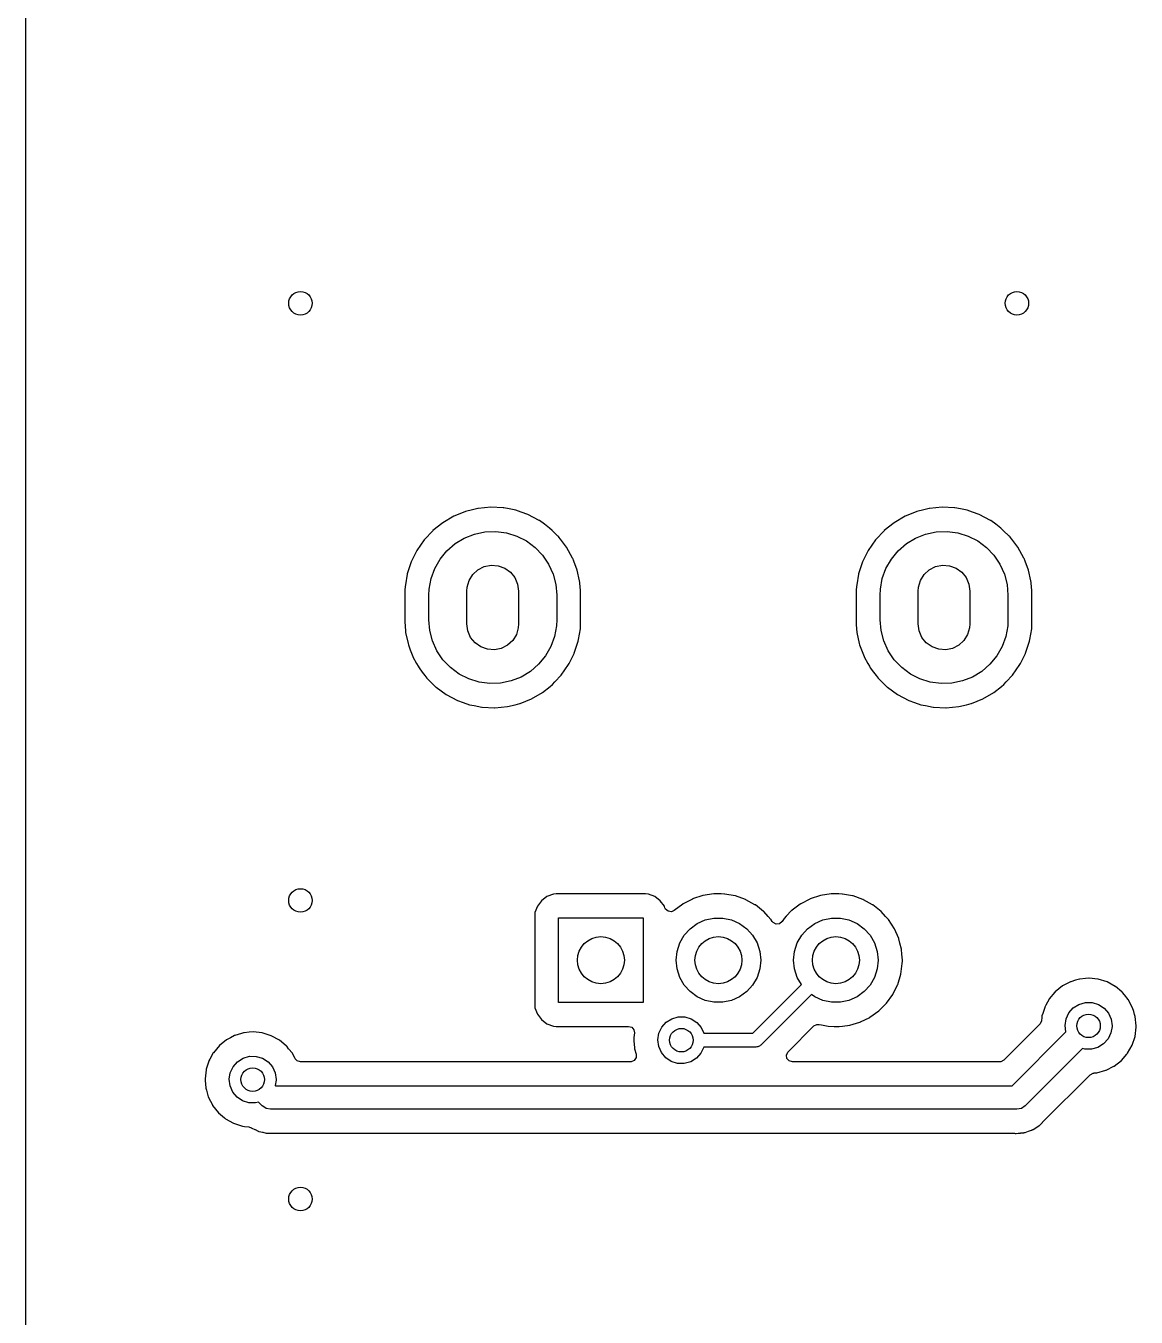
# Model space of a CAD drawing. Extents: x 123 to 292, y -246 to -33.
# Drawn here: x 122.94 to 146.56, y -89.13 to -61.66 of the extents above; entities that cross this region are included whole.
import ezdxf

# ---------------------------------------------------------------- set-up
doc = ezdxf.new("R2010")
doc.units = 0
doc.layers.add('BLACK', color=7, linetype='CONTINUOUS')

msp = doc.modelspace()

# ---------------------------------------------------------------- linework, layer by layer
at = {"layer": 'BLACK', "linetype": 'CONTINUOUS'}
for p, q in [((122.936, -245.999), (122.936, -33.9085)), ((132.441, -71.9547), (132.292, -71.9912)), ((132.551, -71.9278), (132.441, -71.9547)), ((132.556, -71.9267), (132.551, -71.9278)), ((132.551, -71.9278), (132.551, -71.9278)), ((132.825, -71.901), (132.556, -71.9267)), ((132.83, -71.9012), (132.825, -71.901)), ((133.092, -71.9142), (132.83, -71.9012)), ((132.83, -71.9012), (132.83, -71.9012)), ((133.096, -71.9145), (133.092, -71.9142)), ((133.092, -71.9142), (133.092, -71.9142)), ((133.101, -71.9153), (133.096, -71.9145)), ((133.215, -71.9378), (133.101, -71.9153)), ((133.101, -71.9153), (133.101, -71.9153)), ((133.362, -71.9669), (133.215, -71.9378)), ((142.041, -71.9547), (141.892, -71.9912)), ((142.151, -71.9278), (142.041, -71.9547)), ((142.156, -71.9267), (142.151, -71.9278)), ((142.151, -71.9278), (142.151, -71.9278)), ((142.425, -71.901), (142.156, -71.9267)), ((142.43, -71.9012), (142.425, -71.901)), ((142.692, -71.9142), (142.43, -71.9012)), ((142.43, -71.9012), (142.43, -71.9012)), ((142.696, -71.9145), (142.692, -71.9142)), ((142.692, -71.9142), (142.692, -71.9142)), ((142.701, -71.9153), (142.696, -71.9145)), ((142.815, -71.9378), (142.701, -71.9153)), ((142.701, -71.9153), (142.701, -71.9153)), ((142.962, -71.9669), (142.815, -71.9378)), ((132.041, -72.093), (131.807, -72.23)), ((132.099, -72.0693), (132.041, -72.093)), ((132.288, -71.9929), (132.099, -72.0693)), ((132.292, -71.9912), (132.288, -71.9929)), ((132.288, -71.9929), (132.288, -71.9929)), ((133.472, -72.0057), (133.362, -71.9669)), ((133.614, -72.0557), (133.472, -72.0057)), ((133.618, -72.0572), (133.614, -72.0557)), ((133.614, -72.0557), (133.614, -72.0557)), ((133.858, -72.1835), (133.618, -72.0572)), ((133.862, -72.1861), (133.858, -72.1835)), ((133.969, -72.2642), (133.862, -72.1861)), ((141.641, -72.093), (141.407, -72.23)), ((141.699, -72.0693), (141.641, -72.093)), ((141.888, -71.9929), (141.699, -72.0693)), ((141.892, -71.9912), (141.888, -71.9929)), ((141.888, -71.9929), (141.888, -71.9929)), ((143.072, -72.0057), (142.962, -71.9669)), ((143.214, -72.0557), (143.072, -72.0057)), ((143.218, -72.0572), (143.214, -72.0557)), ((143.214, -72.0557), (143.214, -72.0557)), ((143.458, -72.1835), (143.218, -72.0572)), ((143.462, -72.1861), (143.458, -72.1835)), ((143.569, -72.2642), (143.462, -72.1861)), ((131.592, -72.4027), (131.419, -72.5873)), ((131.595, -72.3994), (131.592, -72.4027)), ((131.807, -72.23), (131.595, -72.3994)), ((132.263, -72.5558), (132.477, -72.4714)), ((132.477, -72.4714), (132.702, -72.4241)), ((132.702, -72.4241), (132.932, -72.4155)), ((132.932, -72.4155), (133.16, -72.4457)), ((133.16, -72.4457), (133.38, -72.5139)), ((134.077, -72.343), (133.969, -72.2642)), ((134.129, -72.3932), (134.077, -72.343)), ((134.256, -72.5181), (134.129, -72.3932)), ((141.192, -72.4027), (141.019, -72.5873)), ((141.195, -72.3994), (141.192, -72.4027)), ((141.407, -72.23), (141.195, -72.3994)), ((141.863, -72.5558), (142.077, -72.4714)), ((142.077, -72.4714), (142.302, -72.4241)), ((142.302, -72.4241), (142.532, -72.4155)), ((142.532, -72.4155), (142.76, -72.4457)), ((142.76, -72.4457), (142.98, -72.5139)), ((143.677, -72.343), (143.569, -72.2642)), ((143.729, -72.3932), (143.677, -72.343)), ((143.856, -72.5181), (143.729, -72.3932)), ((131.41, -72.5975), (131.255, -72.8203)), ((131.419, -72.5873), (131.41, -72.5975)), ((131.893, -72.8259), (132.067, -72.6751)), ((132.067, -72.6751), (132.263, -72.5558)), ((133.38, -72.5139), (133.585, -72.6181)), ((133.585, -72.6181), (133.769, -72.7554)), ((133.769, -72.7554), (133.928, -72.9218)), ((134.271, -72.5326), (134.256, -72.5181)), ((134.274, -72.5362), (134.271, -72.5326)), ((134.308, -72.5806), (134.274, -72.5362)), ((134.274, -72.5362), (134.274, -72.5362)), ((134.436, -72.7481), (134.308, -72.5806)), ((134.567, -72.9852), (134.436, -72.7481)), ((141.01, -72.5975), (140.855, -72.8203)), ((141.019, -72.5873), (141.01, -72.5975)), ((141.493, -72.8259), (141.667, -72.6751)), ((141.667, -72.6751), (141.863, -72.5558)), ((142.98, -72.5139), (143.185, -72.6181)), ((143.185, -72.6181), (143.369, -72.7554)), ((143.369, -72.7554), (143.528, -72.9218)), ((143.871, -72.5326), (143.856, -72.5181)), ((143.874, -72.5362), (143.871, -72.5326)), ((143.908, -72.5806), (143.874, -72.5362)), ((143.874, -72.5362), (143.874, -72.5362)), ((144.036, -72.7481), (143.908, -72.5806)), ((144.167, -72.9852), (144.036, -72.7481)), ((131.141, -73.0511), (131.135, -73.0631)), ((131.253, -72.8244), (131.141, -73.0511)), ((131.255, -72.8203), (131.253, -72.8244)), ((131.253, -72.8244), (131.253, -72.8244)), ((131.633, -73.2035), (131.747, -73.0037)), ((131.747, -73.0037), (131.893, -72.8259)), ((133.928, -72.9218), (134.056, -73.1126)), ((134.569, -72.9895), (134.567, -72.9852)), ((134.592, -73.0511), (134.569, -72.9895)), ((134.569, -72.9895), (134.569, -72.9895)), ((134.663, -73.2388), (134.592, -73.0511)), ((140.741, -73.0511), (140.735, -73.0631)), ((140.853, -72.8244), (140.741, -73.0511)), ((140.855, -72.8203), (140.853, -72.8244)), ((140.853, -72.8244), (140.853, -72.8244)), ((141.233, -73.2035), (141.347, -73.0037)), ((141.347, -73.0037), (141.493, -72.8259)), ((143.528, -72.9218), (143.656, -73.1126)), ((144.169, -72.9895), (144.167, -72.9852)), ((144.192, -73.0511), (144.169, -72.9895)), ((144.169, -72.9895), (144.169, -72.9895)), ((144.263, -73.2388), (144.192, -73.0511)), ((131.049, -73.3253), (131.01, -73.5495)), ((131.05, -73.3208), (131.049, -73.3253)), ((131.049, -73.3253), (131.049, -73.3253)), ((131.135, -73.0631), (131.05, -73.3208)), ((131.555, -73.4197), (131.633, -73.2035)), ((132.444, -73.3334), (132.554, -73.2324)), ((132.554, -73.2324), (132.687, -73.1646)), ((132.687, -73.1646), (132.833, -73.1351)), ((132.833, -73.1351), (132.982, -73.146)), ((132.982, -73.146), (133.123, -73.1966)), ((133.123, -73.1966), (133.245, -73.2831)), ((133.245, -73.2831), (133.338, -73.3991)), ((134.056, -73.1126), (134.151, -73.3223)), ((134.151, -73.3223), (134.209, -73.5449)), ((134.664, -73.2432), (134.663, -73.2388)), ((134.714, -73.4658), (134.664, -73.2432)), ((134.664, -73.2432), (134.664, -73.2432)), ((140.649, -73.3253), (140.61, -73.5495)), ((140.65, -73.3208), (140.649, -73.3253)), ((140.649, -73.3253), (140.649, -73.3253)), ((140.735, -73.0631), (140.65, -73.3208)), ((141.155, -73.4197), (141.233, -73.2035)), ((142.044, -73.3334), (142.154, -73.2324)), ((142.154, -73.2324), (142.287, -73.1646)), ((142.287, -73.1646), (142.433, -73.1351)), ((142.433, -73.1351), (142.582, -73.146)), ((142.582, -73.146), (142.723, -73.1966)), ((142.723, -73.1966), (142.845, -73.2831)), ((142.845, -73.2831), (142.938, -73.3991)), ((143.656, -73.1126), (143.751, -73.3223)), ((143.751, -73.3223), (143.809, -73.5449)), ((144.264, -73.2432), (144.263, -73.2388)), ((144.314, -73.4658), (144.264, -73.2432)), ((144.264, -73.2432), (144.264, -73.2432)), ((131.004, -73.5918), (131, -73.658)), ((131.01, -73.5495), (131.004, -73.5879)), ((131.004, -73.5879), (131.004, -73.5918)), ((131.514, -73.646), (131.555, -73.4197)), ((132.324, -73.6037), (132.366, -73.4603)), ((132.366, -73.4603), (132.444, -73.3334)), ((133.338, -73.3991), (133.398, -73.5361)), ((133.398, -73.5361), (133.418, -73.684)), ((134.209, -73.5449), (134.228, -73.774)), ((134.722, -73.5035), (134.714, -73.4658)), ((134.723, -73.5181), (134.722, -73.5035)), ((134.734, -73.6752), (134.723, -73.5181)), ((140.604, -73.5918), (140.6, -73.658)), ((140.61, -73.5495), (140.604, -73.5879)), ((140.604, -73.5879), (140.604, -73.5918)), ((141.114, -73.646), (141.155, -73.4197)), ((141.924, -73.6037), (141.966, -73.4603)), ((141.966, -73.4603), (142.044, -73.3334)), ((142.938, -73.3991), (142.998, -73.5361)), ((142.998, -73.5361), (143.018, -73.684)), ((143.809, -73.5449), (143.828, -73.774)), ((144.322, -73.5035), (144.314, -73.4658)), ((144.323, -73.5181), (144.322, -73.5035)), ((144.334, -73.6752), (144.323, -73.5181)), ((131, -73.658), (130.999, -73.6736)), ((130.999, -73.6736), (130.999, -74.3629)), ((131.508, -73.774), (131.514, -73.646)), ((131.508, -74.294), (131.508, -73.774)), ((132.318, -73.684), (132.324, -73.6037)), ((132.318, -74.384), (132.318, -73.684)), ((133.418, -73.684), (133.418, -74.384)), ((134.228, -73.774), (134.228, -74.294)), ((134.737, -73.7051), (134.734, -73.6752)), ((134.737, -74.3944), (134.737, -73.7051)), ((140.6, -73.658), (140.6, -73.6736)), ((140.6, -73.6736), (140.6, -74.3629)), ((141.108, -73.774), (141.114, -73.646)), ((141.108, -74.294), (141.108, -73.774)), ((141.918, -73.684), (141.924, -73.6037)), ((141.918, -74.384), (141.918, -73.684)), ((143.018, -73.684), (143.018, -74.384)), ((143.828, -73.774), (143.828, -74.294)), ((144.337, -73.7051), (144.334, -73.6752)), ((144.337, -74.3944), (144.337, -73.7051)), ((130.999, -74.3629), (131, -74.3652)), ((131, -74.3652), (131.002, -74.4028)), ((131, -74.3652), (131, -74.3652)), ((131.002, -74.4028), (131.014, -74.5645)), ((131.527, -74.5231), (131.508, -74.294)), ((132.338, -74.5319), (132.318, -74.384)), ((133.418, -74.384), (133.412, -74.4643)), ((134.222, -74.422), (134.181, -74.6483)), ((134.228, -74.294), (134.222, -74.422)), ((134.732, -74.4801), (134.736, -74.406)), ((134.736, -74.396), (134.737, -74.3944)), ((134.736, -74.406), (134.736, -74.396)), ((134.736, -74.396), (134.736, -74.396)), ((140.6, -74.3629), (140.6, -74.3652)), ((140.6, -74.3652), (140.602, -74.4028)), ((140.6, -74.3652), (140.6, -74.3652)), ((140.602, -74.4028), (140.614, -74.5645)), ((141.127, -74.5231), (141.108, -74.294)), ((141.938, -74.5319), (141.918, -74.384)), ((143.018, -74.384), (143.012, -74.4643)), ((143.822, -74.422), (143.781, -74.6483)), ((143.828, -74.294), (143.822, -74.422)), ((144.332, -74.4801), (144.336, -74.406)), ((144.336, -74.396), (144.337, -74.3944)), ((144.336, -74.406), (144.336, -74.396)), ((144.336, -74.396), (144.336, -74.396)), ((131.014, -74.5645), (131.015, -74.5689)), ((131.015, -74.5689), (131.015, -74.5689)), ((131.015, -74.5689), (131.066, -74.7997)), ((131.585, -74.7457), (131.527, -74.5231)), ((132.398, -74.6689), (132.338, -74.5319)), ((132.491, -74.7849), (132.398, -74.6689)), ((133.37, -74.6077), (133.292, -74.7346)), ((133.412, -74.4643), (133.37, -74.6077)), ((134.181, -74.6483), (134.103, -74.8645)), ((134.691, -74.7156), (134.732, -74.4839)), ((134.732, -74.4838), (134.732, -74.4801)), ((134.732, -74.4839), (134.732, -74.4838)), ((140.614, -74.5645), (140.615, -74.5689)), ((140.615, -74.5689), (140.615, -74.5689)), ((140.615, -74.5689), (140.666, -74.7997)), ((141.185, -74.7457), (141.127, -74.5231)), ((141.998, -74.6689), (141.938, -74.5319)), ((142.091, -74.7849), (141.998, -74.6689)), ((142.97, -74.6077), (142.892, -74.7346)), ((143.012, -74.4643), (142.97, -74.6077)), ((143.781, -74.6483), (143.703, -74.8645)), ((144.291, -74.7156), (144.332, -74.4839)), ((144.332, -74.4838), (144.332, -74.4801)), ((144.332, -74.4839), (144.332, -74.4838)), ((131.066, -74.7997), (131.073, -74.8292)), ((131.073, -74.8292), (131.112, -74.9333)), ((131.112, -74.9333), (131.167, -75.0775)), ((131.68, -74.9554), (131.585, -74.7457)), ((131.808, -75.1462), (131.68, -74.9554)), ((132.613, -74.8714), (132.491, -74.7849)), ((132.754, -74.922), (132.613, -74.8714)), ((132.903, -74.9329), (132.754, -74.922)), ((133.049, -74.9034), (132.903, -74.9329)), ((133.182, -74.8356), (133.049, -74.9034)), ((133.292, -74.7346), (133.182, -74.8356)), ((134.103, -74.8645), (133.989, -75.0643)), ((134.601, -75.0049), (134.686, -74.7472)), ((134.686, -74.7472), (134.691, -74.7156)), ((140.666, -74.7997), (140.673, -74.8292)), ((140.673, -74.8292), (140.712, -74.9333)), ((140.712, -74.9333), (140.767, -75.0775)), ((141.28, -74.9554), (141.185, -74.7457)), ((141.408, -75.1462), (141.28, -74.9554)), ((142.213, -74.8714), (142.091, -74.7849)), ((142.354, -74.922), (142.213, -74.8714)), ((142.503, -74.9329), (142.354, -74.922)), ((142.649, -74.9034), (142.503, -74.9329)), ((142.782, -74.8356), (142.649, -74.9034)), ((142.892, -74.7346), (142.782, -74.8356)), ((143.703, -74.8645), (143.589, -75.0643)), ((144.201, -75.0049), (144.286, -74.7472)), ((144.286, -74.7472), (144.291, -74.7156)), ((131.167, -75.0775), (131.169, -75.0828)), ((131.169, -75.0828), (131.247, -75.2234)), ((131.247, -75.2234), (131.279, -75.2822)), ((131.967, -75.3126), (131.808, -75.1462)), ((133.843, -75.2421), (133.669, -75.3929)), ((133.989, -75.0643), (133.843, -75.2421)), ((134.326, -75.4705), (134.481, -75.2477)), ((134.481, -75.2477), (134.491, -75.2277)), ((134.491, -75.2277), (134.599, -75.009)), ((134.599, -75.009), (134.601, -75.0049)), ((134.599, -75.009), (134.599, -75.009)), ((140.767, -75.0775), (140.769, -75.0828)), ((140.769, -75.0828), (140.847, -75.2234)), ((140.847, -75.2234), (140.879, -75.2822)), ((141.567, -75.3126), (141.408, -75.1462)), ((143.443, -75.2421), (143.269, -75.3929)), ((143.589, -75.0643), (143.443, -75.2421)), ((143.926, -75.4705), (144.081, -75.2477)), ((144.081, -75.2477), (144.091, -75.2277)), ((144.091, -75.2277), (144.199, -75.009)), ((144.199, -75.009), (144.201, -75.0049)), ((144.199, -75.009), (144.199, -75.009)), ((131.279, -75.2822), (131.3, -75.3199)), ((131.3, -75.3199), (131.367, -75.4067)), ((131.367, -75.4067), (131.421, -75.4782)), ((131.421, -75.4782), (131.465, -75.5354)), ((132.151, -75.4499), (131.967, -75.3126)), ((132.356, -75.5541), (132.151, -75.4499)), ((133.473, -75.5122), (133.259, -75.5966)), ((133.669, -75.3929), (133.473, -75.5122)), ((134.19, -75.6158), (134.323, -75.4738)), ((134.323, -75.4738), (134.326, -75.4705)), ((134.323, -75.4738), (134.323, -75.4738)), ((140.879, -75.2822), (140.9, -75.3199)), ((140.9, -75.3199), (140.967, -75.4067)), ((140.967, -75.4067), (141.021, -75.4782)), ((141.021, -75.4782), (141.065, -75.5354)), ((141.751, -75.4499), (141.567, -75.3126)), ((141.956, -75.5541), (141.751, -75.4499)), ((143.073, -75.5122), (142.859, -75.5966)), ((143.269, -75.3929), (143.073, -75.5122)), ((143.79, -75.6158), (143.923, -75.4738)), ((143.923, -75.4738), (143.926, -75.4705)), ((143.923, -75.4738), (143.923, -75.4738)), ((131.465, -75.5354), (131.468, -75.5386)), ((131.468, -75.5386), (131.468, -75.5386)), ((131.468, -75.5386), (131.536, -75.6054)), ((131.536, -75.6054), (131.659, -75.725)), ((131.659, -75.725), (131.662, -75.7277)), ((131.662, -75.7277), (131.662, -75.7277)), ((131.662, -75.7277), (131.774, -75.8086)), ((132.576, -75.6223), (132.356, -75.5541)), ((132.804, -75.6525), (132.576, -75.6223)), ((133.034, -75.6439), (132.804, -75.6525)), ((133.259, -75.5966), (133.034, -75.6439)), ((133.929, -75.838), (134.089, -75.7104)), ((134.089, -75.7104), (134.137, -75.6715)), ((134.137, -75.6715), (134.141, -75.6686)), ((134.137, -75.6715), (134.137, -75.6715)), ((134.141, -75.6686), (134.19, -75.6158)), ((141.065, -75.5354), (141.068, -75.5386)), ((141.068, -75.5386), (141.068, -75.5386)), ((141.068, -75.5386), (141.136, -75.6054)), ((141.136, -75.6054), (141.259, -75.725)), ((141.259, -75.725), (141.262, -75.7277)), ((141.262, -75.7277), (141.262, -75.7277)), ((141.262, -75.7277), (141.374, -75.8086)), ((142.176, -75.6223), (141.956, -75.5541)), ((142.404, -75.6525), (142.176, -75.6223)), ((142.634, -75.6439), (142.404, -75.6525)), ((142.859, -75.5966), (142.634, -75.6439)), ((143.529, -75.838), (143.689, -75.7104)), ((143.689, -75.7104), (143.737, -75.6715)), ((143.737, -75.6715), (143.741, -75.6686)), ((143.737, -75.6715), (143.737, -75.6715)), ((143.741, -75.6686), (143.79, -75.6158)), ((131.774, -75.8086), (131.878, -75.8845)), ((131.878, -75.8845), (132.118, -76.0108)), ((132.118, -76.0108), (132.122, -76.0123)), ((132.122, -76.0123), (132.122, -76.0123)), ((132.122, -76.0123), (132.237, -76.0529)), ((132.237, -76.0529), (132.374, -76.1011)), ((133.444, -76.0768), (133.453, -76.073)), ((133.453, -76.073), (133.691, -75.9767)), ((133.691, -75.9767), (133.695, -75.975)), ((133.691, -75.9767), (133.691, -75.9767)), ((133.695, -75.975), (133.929, -75.838)), ((141.374, -75.8086), (141.478, -75.8845)), ((141.478, -75.8845), (141.718, -76.0108)), ((141.718, -76.0108), (141.722, -76.0123)), ((141.722, -76.0123), (141.722, -76.0123)), ((141.722, -76.0123), (141.837, -76.0529)), ((141.837, -76.0529), (141.974, -76.1011)), ((143.044, -76.0768), (143.053, -76.073)), ((143.053, -76.073), (143.291, -75.9767)), ((143.291, -75.9767), (143.295, -75.975)), ((143.291, -75.9767), (143.291, -75.9767)), ((143.295, -75.975), (143.529, -75.838)), ((132.374, -76.1011), (132.472, -76.1204)), ((132.472, -76.1204), (132.635, -76.1527)), ((132.635, -76.1527), (132.635, -76.1527)), ((132.635, -76.1527), (132.64, -76.1535)), ((132.64, -76.1535), (132.644, -76.1538)), ((132.644, -76.1538), (132.644, -76.1538)), ((132.644, -76.1538), (132.906, -76.1668)), ((132.906, -76.1668), (132.906, -76.1668)), ((132.906, -76.1668), (132.911, -76.167)), ((132.911, -76.167), (133.18, -76.1413)), ((133.18, -76.1413), (133.185, -76.1402)), ((133.185, -76.1402), (133.345, -76.1011)), ((133.185, -76.1402), (133.185, -76.1402)), ((133.345, -76.1011), (133.444, -76.0768)), ((141.974, -76.1011), (142.072, -76.1204)), ((142.072, -76.1204), (142.235, -76.1527)), ((142.235, -76.1527), (142.235, -76.1527)), ((142.235, -76.1527), (142.24, -76.1535)), ((142.24, -76.1535), (142.244, -76.1538)), ((142.244, -76.1538), (142.244, -76.1538)), ((142.244, -76.1538), (142.506, -76.1668)), ((142.506, -76.1668), (142.506, -76.1668)), ((142.506, -76.1668), (142.511, -76.167)), ((142.511, -76.167), (142.78, -76.1413)), ((142.78, -76.1413), (142.785, -76.1402)), ((142.785, -76.1402), (142.945, -76.1011)), ((142.785, -76.1402), (142.785, -76.1402)), ((142.945, -76.1011), (143.044, -76.0768)), ((134.021, -80.1834), (133.905, -80.2707)), ((134.158, -80.1323), (134.021, -80.1834)), ((134.22, -80.1255), (134.158, -80.1323)), ((136.116, -80.1255), (134.22, -80.1255)), ((136.178, -80.1323), (136.116, -80.1255)), ((136.315, -80.1834), (136.178, -80.1323)), ((136.431, -80.2707), (136.315, -80.1834)), ((137.34, -80.1591), (137.12, -80.2311)), ((137.569, -80.1241), (137.34, -80.1591)), ((137.575, -80.1242), (137.569, -80.1241)), ((137.728, -80.1261), (137.575, -80.1242)), ((137.575, -80.1242), (137.575, -80.1242)), ((137.801, -80.1269), (137.728, -80.1261)), ((137.806, -80.1278), (137.801, -80.1269)), ((137.806, -80.1279), (137.806, -80.1278)), ((138.024, -80.1667), (137.806, -80.1279)), ((138.029, -80.1676), (138.024, -80.1667)), ((138.024, -80.1667), (138.024, -80.1667)), ((138.034, -80.1693), (138.029, -80.1676)), ((138.242, -80.2431), (138.034, -80.1693)), ((138.034, -80.1693), (138.034, -80.1693)), ((139.84, -80.1591), (139.62, -80.2311)), ((140.069, -80.1241), (139.84, -80.1591)), ((140.075, -80.1242), (140.069, -80.1241)), ((140.228, -80.1261), (140.075, -80.1242)), ((140.075, -80.1242), (140.075, -80.1242)), ((140.301, -80.1269), (140.228, -80.1261)), ((140.306, -80.1278), (140.301, -80.1269)), ((140.306, -80.1279), (140.306, -80.1278)), ((140.524, -80.1667), (140.306, -80.1279)), ((140.529, -80.1676), (140.524, -80.1667)), ((140.524, -80.1667), (140.524, -80.1667)), ((140.534, -80.1693), (140.529, -80.1676)), ((140.742, -80.2431), (140.534, -80.1693)), ((140.534, -80.1693), (140.534, -80.1693)), ((133.817, -80.3873), (133.766, -80.5237)), ((133.905, -80.2707), (133.817, -80.3873)), ((136.519, -80.3873), (136.431, -80.2707)), ((136.522, -80.3957), (136.519, -80.3873)), ((136.532, -80.4239), (136.522, -80.3957)), ((136.522, -80.3957), (136.522, -80.3957)), ((136.545, -80.449), (136.532, -80.4239)), ((136.599, -80.4949), (136.545, -80.449)), ((136.911, -80.3412), (136.73, -80.4771)), ((136.915, -80.3381), (136.911, -80.3412)), ((136.911, -80.3412), (136.911, -80.3412)), ((136.919, -80.3357), (136.915, -80.3381)), ((137.116, -80.2335), (136.919, -80.3357)), ((137.12, -80.2311), (137.116, -80.2335)), ((137.116, -80.2335), (137.116, -80.2335)), ((138.242, -80.2432), (138.242, -80.2431)), ((138.247, -80.2449), (138.242, -80.2432)), ((138.252, -80.2474), (138.247, -80.2449)), ((138.446, -80.3543), (138.252, -80.2474)), ((138.252, -80.2474), (138.252, -80.2474)), ((138.45, -80.3568), (138.446, -80.3543)), ((138.446, -80.3543), (138.446, -80.3543)), ((138.454, -80.36), (138.45, -80.3568)), ((138.628, -80.4972), (138.454, -80.36)), ((138.454, -80.36), (138.454, -80.36)), ((139.411, -80.3412), (139.234, -80.474)), ((139.415, -80.3381), (139.411, -80.3412)), ((139.411, -80.3412), (139.411, -80.3412)), ((139.419, -80.3357), (139.415, -80.3381)), ((139.616, -80.2335), (139.419, -80.3357)), ((139.62, -80.2311), (139.616, -80.2335)), ((139.616, -80.2335), (139.616, -80.2335)), ((140.742, -80.2432), (140.742, -80.2431)), ((140.747, -80.2449), (140.742, -80.2432)), ((140.752, -80.2474), (140.747, -80.2449)), ((140.946, -80.3543), (140.752, -80.2474)), ((140.752, -80.2474), (140.752, -80.2474)), ((140.95, -80.3568), (140.946, -80.3543)), ((140.946, -80.3543), (140.946, -80.3543)), ((140.954, -80.36), (140.95, -80.3568)), ((141.128, -80.4972), (140.954, -80.36)), ((140.954, -80.36), (140.954, -80.36)), ((133.766, -80.5237), (133.76, -80.5859)), ((133.76, -80.5859), (133.76, -82.4821)), ((134.268, -82.434), (134.268, -80.634)), ((134.268, -80.634), (136.068, -80.634)), ((136.068, -80.634), (136.068, -82.434)), ((136.67, -80.5041), (136.599, -80.4949)), ((136.729, -80.4762), (136.67, -80.5041)), ((136.73, -80.4771), (136.729, -80.4762)), ((137.218, -80.7546), (137.39, -80.678)), ((137.39, -80.678), (137.574, -80.6389)), ((137.574, -80.6389), (137.762, -80.6389)), ((137.762, -80.6389), (137.946, -80.678)), ((137.946, -80.678), (138.118, -80.7546)), ((138.632, -80.5004), (138.628, -80.4972)), ((138.628, -80.4972), (138.628, -80.4972)), ((138.725, -80.603), (138.632, -80.5004)), ((138.784, -80.6677), (138.725, -80.603)), ((138.788, -80.6717), (138.784, -80.6677)), ((138.791, -80.676), (138.788, -80.6717)), ((138.813, -80.7106), (138.791, -80.676)), ((138.791, -80.676), (138.791, -80.676)), ((138.834, -80.7351), (138.813, -80.7106)), ((138.897, -80.7663), (138.834, -80.7351)), ((139.023, -80.7132), (138.968, -80.7582)), ((139.07, -80.6446), (139.023, -80.7132)), ((139.113, -80.5993), (139.07, -80.6446)), ((139.226, -80.4809), (139.113, -80.5993)), ((139.23, -80.4771), (139.226, -80.4809)), ((139.234, -80.474), (139.23, -80.4771)), ((139.718, -80.7546), (139.89, -80.678)), ((139.89, -80.678), (140.074, -80.6389)), ((140.074, -80.6389), (140.262, -80.6389)), ((140.262, -80.6389), (140.446, -80.678)), ((140.446, -80.678), (140.618, -80.7546)), ((141.132, -80.5004), (141.128, -80.4972)), ((141.128, -80.4972), (141.128, -80.4972)), ((141.225, -80.603), (141.132, -80.5004)), ((141.284, -80.6677), (141.225, -80.603)), ((141.288, -80.6717), (141.284, -80.6677)), ((141.414, -80.8661), (141.288, -80.6717)), ((136.846, -81.1679), (136.94, -81.005)), ((136.94, -81.005), (137.066, -80.8652)), ((137.066, -80.8652), (137.218, -80.7546)), ((138.118, -80.7546), (138.27, -80.8652)), ((138.27, -80.8652), (138.396, -81.005)), ((138.396, -81.005), (138.49, -81.1679)), ((138.968, -80.7582), (138.897, -80.7663)), ((139.346, -81.1679), (139.44, -81.005)), ((139.44, -81.005), (139.566, -80.8652)), ((139.566, -80.8652), (139.718, -80.7546)), ((140.618, -80.7546), (140.77, -80.8652)), ((140.77, -80.8652), (140.896, -81.005)), ((140.896, -81.005), (140.99, -81.1679)), ((141.416, -80.8709), (141.414, -80.8661)), ((141.503, -81.0718), (141.416, -80.8709)), ((141.416, -80.8709), (141.416, -80.8709)), ((136.788, -81.3469), (136.846, -81.1679)), ((138.49, -81.1679), (138.548, -81.3469)), ((139.288, -81.3469), (139.346, -81.1679)), ((140.99, -81.1679), (141.048, -81.3469)), ((141.506, -81.0785), (141.503, -81.0718)), ((141.507, -81.0835), (141.506, -81.0785)), ((141.53, -81.1725), (141.507, -81.0835)), ((141.507, -81.0835), (141.507, -81.0835)), ((141.562, -81.3032), (141.53, -81.1725)), ((136.768, -81.534), (136.788, -81.3469)), ((136.788, -81.7211), (136.768, -81.534)), ((138.548, -81.3469), (138.568, -81.534)), ((138.568, -81.534), (138.548, -81.7211)), ((139.268, -81.534), (139.288, -81.3469)), ((139.288, -81.7211), (139.268, -81.534)), ((141.048, -81.3469), (141.068, -81.534)), ((141.068, -81.534), (141.048, -81.7211)), ((141.563, -81.3083), (141.562, -81.3032)), ((141.571, -81.407), (141.563, -81.3083)), ((141.563, -81.3083), (141.563, -81.3083)), ((141.581, -81.534), (141.571, -81.407)), ((141.58, -81.603), (141.581, -81.5548)), ((141.581, -81.5374), (141.581, -81.534)), ((141.581, -81.5548), (141.581, -81.5374)), ((141.581, -81.5374), (141.581, -81.5374)), ((136.846, -81.9001), (136.788, -81.7211)), ((138.548, -81.7211), (138.49, -81.9001)), ((139.346, -81.9001), (139.288, -81.7211)), ((141.048, -81.7211), (140.99, -81.9001)), ((141.482, -82.0543), (141.549, -81.8327)), ((141.549, -81.8327), (141.58, -81.603)), ((136.94, -82.063), (136.846, -81.9001)), ((137.066, -82.2028), (136.94, -82.063)), ((138.396, -82.063), (138.27, -82.2028)), ((138.49, -81.9001), (138.396, -82.063)), ((138.404, -83.0858), (139.435, -82.0547)), ((139.435, -82.0547), (139.346, -81.9001)), ((140.896, -82.063), (140.77, -82.2028)), ((140.99, -81.9001), (140.896, -82.063)), ((141.384, -82.2529), (141.48, -82.0589)), ((141.48, -82.0589), (141.482, -82.0543)), ((141.48, -82.0589), (141.48, -82.0589)), ((144.987, -82.083), (144.833, -82.207)), ((145.101, -82.0232), (144.987, -82.083)), ((145.157, -81.9943), (145.101, -82.0232)), ((145.162, -81.9914), (145.157, -81.9943)), ((145.157, -81.9943), (145.157, -81.9943)), ((145.266, -81.9608), (145.162, -81.9914)), ((145.346, -81.9373), (145.266, -81.9608)), ((145.352, -81.9356), (145.346, -81.9373)), ((145.346, -81.9373), (145.346, -81.9373)), ((145.358, -81.935), (145.352, -81.9356)), ((145.478, -81.9241), (145.358, -81.935)), ((145.358, -81.935), (145.358, -81.935)), ((145.549, -81.9176), (145.478, -81.9241)), ((145.555, -81.9183), (145.549, -81.9176)), ((145.74, -81.9377), (145.555, -81.9183)), ((145.555, -81.9183), (145.555, -81.9183)), ((145.746, -81.9383), (145.74, -81.9377)), ((145.74, -81.9377), (145.74, -81.9377)), ((145.935, -81.9968), (145.746, -81.9383)), ((146.109, -82.0909), (145.935, -81.9968)), ((146.113, -82.0948), (146.109, -82.0909)), ((146.252, -82.2094), (146.113, -82.0948)), ((146.113, -82.0948), (146.113, -82.0948)), ((137.218, -82.3134), (137.066, -82.2028)), ((137.39, -82.39), (137.218, -82.3134)), ((137.574, -82.4291), (137.39, -82.39)), ((137.946, -82.39), (137.762, -82.4291)), ((138.118, -82.3134), (137.946, -82.39)), ((138.27, -82.2028), (138.118, -82.3134)), ((139.65, -82.2641), (138.572, -83.3419)), ((139.718, -82.3134), (139.65, -82.2641)), ((139.89, -82.39), (139.718, -82.3134)), ((140.074, -82.4291), (139.89, -82.39)), ((140.446, -82.39), (140.262, -82.4291)), ((140.618, -82.3134), (140.446, -82.39)), ((140.77, -82.2028), (140.618, -82.3134)), ((141.244, -82.45), (141.379, -82.2619)), ((141.379, -82.2619), (141.384, -82.2529)), ((144.703, -82.3639), (144.632, -82.4931)), ((144.706, -82.3585), (144.703, -82.3639)), ((144.703, -82.3639), (144.703, -82.3639)), ((144.825, -82.2169), (144.706, -82.3585)), ((144.829, -82.2117), (144.825, -82.2169)), ((144.833, -82.207), (144.829, -82.2117)), ((146.261, -82.2169), (146.252, -82.2094)), ((146.265, -82.2217), (146.261, -82.2169)), ((146.306, -82.2719), (146.265, -82.2217)), ((146.265, -82.2217), (146.265, -82.2217)), ((146.386, -82.3702), (146.306, -82.2719)), ((146.479, -82.5448), (146.386, -82.3702)), ((133.76, -82.4821), (133.766, -82.5443)), ((133.766, -82.5443), (133.817, -82.6807)), ((136.068, -82.434), (134.268, -82.434)), ((137.762, -82.4291), (137.574, -82.4291)), ((140.262, -82.4291), (140.074, -82.4291)), ((140.892, -82.748), (141.08, -82.6135)), ((141.08, -82.6135), (141.244, -82.45)), ((144.609, -82.5377), (144.567, -82.6686)), ((144.611, -82.5318), (144.609, -82.5377)), ((144.609, -82.5377), (144.609, -82.5377)), ((144.632, -82.4931), (144.611, -82.5318)), ((145.064, -82.7848), (145.124, -82.6565)), ((145.124, -82.6565), (145.218, -82.5502)), ((145.218, -82.5502), (145.338, -82.4746)), ((145.338, -82.4746), (145.474, -82.4356)), ((145.474, -82.4356), (145.616, -82.4365)), ((145.616, -82.4365), (145.752, -82.4771)), ((145.752, -82.4771), (145.871, -82.5542)), ((145.871, -82.5542), (145.963, -82.6616)), ((145.963, -82.6616), (146.022, -82.7907)), ((146.504, -82.6265), (146.479, -82.5448)), ((146.522, -82.6879), (146.504, -82.6265)), ((133.817, -82.6807), (133.905, -82.7973)), ((133.905, -82.7973), (134.021, -82.8846)), ((134.021, -82.8846), (134.158, -82.9357)), ((134.158, -82.9357), (134.22, -82.9425)), ((136.463, -82.9613), (136.557, -82.855)), ((136.557, -82.855), (136.676, -82.7794)), ((136.676, -82.7794), (136.813, -82.7404)), ((136.813, -82.7404), (136.955, -82.7413)), ((136.955, -82.7413), (137.09, -82.7819)), ((137.09, -82.7819), (137.209, -82.859)), ((137.209, -82.859), (137.302, -82.9664)), ((139.152, -83.4814), (139.7, -82.9337)), ((139.7, -82.9337), (139.762, -82.8997)), ((139.762, -82.8997), (139.814, -82.8994)), ((139.814, -82.8994), (139.863, -82.9094)), ((139.863, -82.9094), (140.001, -82.9374)), ((140.001, -82.9374), (140.13, -82.9421)), ((140.237, -82.9452), (140.311, -82.9357)), ((140.311, -82.9357), (140.462, -82.9164)), ((140.462, -82.9164), (140.467, -82.915)), ((140.467, -82.915), (140.679, -82.8514)), ((140.467, -82.915), (140.467, -82.915)), ((140.679, -82.8514), (140.684, -82.8499)), ((140.684, -82.8499), (140.688, -82.8476)), ((140.688, -82.8476), (140.887, -82.7503)), ((140.887, -82.7503), (140.892, -82.748)), ((140.887, -82.7503), (140.887, -82.7503)), ((144.503, -82.8971), (143.741, -83.6596)), ((144.512, -82.8875), (144.503, -82.8971)), ((144.539, -82.822), (144.512, -82.8875)), ((144.547, -82.755), (144.539, -82.822)), ((144.551, -82.7203), (144.547, -82.755)), ((144.567, -82.6686), (144.551, -82.7203)), ((145.042, -82.9249), (145.064, -82.7848)), ((145.06, -83.0598), (145.042, -82.9249)), ((146.022, -82.7907), (146.042, -82.931)), ((146.042, -82.931), (146.042, -82.9432)), ((146.536, -82.7342), (146.522, -82.6879)), ((146.555, -82.931), (146.536, -82.7342)), ((146.555, -82.9593), (146.555, -82.931)), ((127.29, -83.1829), (127.207, -83.226)), ((127.377, -83.1373), (127.29, -83.1829)), ((127.382, -83.1344), (127.377, -83.1373)), ((127.377, -83.1373), (127.377, -83.1373)), ((127.522, -83.0933), (127.382, -83.1344)), ((127.566, -83.0803), (127.522, -83.0933)), ((127.572, -83.0786), (127.566, -83.0803)), ((127.566, -83.0803), (127.566, -83.0803)), ((127.578, -83.078), (127.572, -83.0786)), ((127.69, -83.0678), (127.578, -83.078)), ((127.578, -83.078), (127.578, -83.078)), ((127.769, -83.0606), (127.69, -83.0678)), ((127.775, -83.0613), (127.769, -83.0606)), ((127.96, -83.0807), (127.775, -83.0613)), ((127.775, -83.0613), (127.775, -83.0613)), ((127.966, -83.0813), (127.96, -83.0807)), ((127.96, -83.0807), (127.96, -83.0807)), ((128.155, -83.1398), (127.966, -83.0813)), ((128.329, -83.2339), (128.155, -83.1398)), ((134.22, -82.9425), (135.758, -82.9425)), ((135.758, -82.9425), (135.826, -82.9625)), ((135.826, -82.9625), (135.872, -83.0162)), ((135.872, -83.1802), (135.867, -83.2217)), ((135.872, -83.0162), (135.883, -83.0825)), ((135.883, -83.0825), (135.872, -83.1802)), ((136.381, -83.2297), (136.402, -83.0896)), ((136.402, -83.0896), (136.463, -82.9613)), ((137.302, -82.9664), (137.356, -83.0858)), ((137.356, -83.0858), (138.404, -83.0858)), ((140.13, -82.9421), (140.227, -82.9457)), ((140.227, -82.9457), (140.227, -82.9457)), ((140.227, -82.9457), (140.232, -82.9459)), ((140.232, -82.9459), (140.237, -82.9452)), ((140.237, -82.9452), (140.237, -82.9452)), ((143.914, -84.205), (145.06, -83.0598)), ((145.957, -83.2106), (145.861, -83.3157)), ((146.018, -83.083), (145.957, -83.2106)), ((146.042, -82.9432), (146.018, -83.083)), ((146.468, -83.3432), (146.53, -83.1555)), ((146.53, -83.1555), (146.555, -82.9593)), ((127.053, -83.35), (126.926, -83.5015)), ((127.207, -83.226), (127.053, -83.35)), ((128.333, -83.2378), (128.329, -83.2339)), ((128.475, -83.3547), (128.333, -83.2378)), ((128.333, -83.2378), (128.333, -83.2378)), ((128.481, -83.3599), (128.475, -83.3547)), ((128.485, -83.3647), (128.481, -83.3599)), ((128.527, -83.4165), (128.485, -83.3647)), ((128.485, -83.3647), (128.485, -83.3647)), ((128.606, -83.5132), (128.527, -83.4165)), ((135.867, -83.2217), (135.87, -83.2545)), ((135.87, -83.2545), (135.881, -83.3884)), ((135.881, -83.3884), (135.884, -83.4187)), ((135.884, -83.4187), (135.917, -83.5358)), ((136.399, -83.3703), (136.381, -83.2297)), ((136.456, -83.5), (136.399, -83.3703)), ((137.357, -83.3878), (137.295, -83.5154)), ((138.466, -83.3858), (137.357, -83.3858)), ((137.357, -83.3858), (137.357, -83.3878)), ((138.485, -83.3807), (138.466, -83.3858)), ((138.505, -83.3807), (138.485, -83.3807)), ((138.522, -83.3708), (138.505, -83.3807)), ((138.541, -83.3657), (138.522, -83.3708)), ((138.555, -83.3517), (138.541, -83.3657)), ((138.572, -83.3419), (138.555, -83.3517)), ((139.116, -83.5526), (139.146, -83.488)), ((139.146, -83.488), (139.152, -83.4814)), ((145.416, -83.4103), (144.195, -84.6318)), ((145.462, -83.4246), (145.416, -83.4103)), ((145.604, -83.4272), (145.462, -83.4246)), ((145.741, -83.3899), (145.604, -83.4272)), ((145.861, -83.3157), (145.741, -83.3899)), ((146.37, -83.5151), (146.468, -83.3432)), ((126.829, -83.6807), (126.773, -83.8552)), ((126.831, -83.6748), (126.829, -83.6807)), ((126.829, -83.6807), (126.829, -83.6807)), ((126.85, -83.64), (126.831, -83.6748)), ((126.923, -83.5069), (126.85, -83.64)), ((126.926, -83.5015), (126.923, -83.5069)), ((126.923, -83.5069), (126.923, -83.5069)), ((127.344, -83.7995), (127.438, -83.6932)), ((127.438, -83.6932), (127.558, -83.6176)), ((127.558, -83.6176), (127.694, -83.5786)), ((127.694, -83.5786), (127.836, -83.5795)), ((127.836, -83.5795), (127.972, -83.6201)), ((127.972, -83.6201), (128.091, -83.6972)), ((128.091, -83.6972), (128.183, -83.8046)), ((128.668, -83.6293), (128.606, -83.5132)), ((128.668, -83.6297), (128.668, -83.6293)), ((128.711, -83.6765), (128.668, -83.6297)), ((128.779, -83.6965), (128.711, -83.6765)), ((135.796, -83.6965), (128.779, -83.6965)), ((135.813, -83.6953), (135.796, -83.6965)), ((135.878, -83.6662), (135.813, -83.6953)), ((135.917, -83.6068), (135.878, -83.6662)), ((135.917, -83.5358), (135.917, -83.6068)), ((136.547, -83.6085), (136.456, -83.5)), ((136.665, -83.6871), (136.547, -83.6085)), ((136.801, -83.7294), (136.665, -83.6871)), ((136.942, -83.732), (136.801, -83.7294)), ((137.079, -83.6947), (136.942, -83.732)), ((137.2, -83.6205), (137.079, -83.6947)), ((137.295, -83.5154), (137.2, -83.6205)), ((139.126, -83.6228), (139.116, -83.5526)), ((139.173, -83.6765), (139.126, -83.6228)), ((139.241, -83.6965), (139.173, -83.6765)), ((143.652, -83.6965), (139.241, -83.6965)), ((143.678, -83.6936), (143.652, -83.6965)), ((143.741, -83.6596), (143.678, -83.6936)), ((146.085, -83.7866), (146.241, -83.6649)), ((146.241, -83.6649), (146.355, -83.5326)), ((146.355, -83.5326), (146.366, -83.5198)), ((146.366, -83.5198), (146.37, -83.5151)), ((146.366, -83.5198), (146.366, -83.5198)), ((126.771, -83.8633), (126.749, -84.0599)), ((126.773, -83.8552), (126.771, -83.8633)), ((127.262, -84.0679), (127.284, -83.9278)), ((127.284, -83.9278), (127.344, -83.7995)), ((128.183, -83.8046), (128.242, -83.9337)), ((128.242, -83.9337), (128.262, -84.074)), ((144.564, -84.9822), (145.575, -83.9704)), ((145.575, -83.9704), (145.638, -83.9364)), ((145.638, -83.9364), (145.655, -83.9339)), ((145.655, -83.9339), (145.662, -83.9333)), ((145.662, -83.9333), (145.712, -83.9295)), ((145.712, -83.9295), (145.718, -83.929)), ((145.712, -83.9295), (145.712, -83.9295)), ((145.718, -83.929), (145.908, -83.8758)), ((145.908, -83.8758), (145.914, -83.873)), ((145.914, -83.873), (146.079, -83.7894)), ((145.914, -83.873), (145.914, -83.873)), ((146.079, -83.7894), (146.085, -83.7866)), ((146.079, -83.7894), (146.079, -83.7894)), ((126.749, -84.0599), (126.751, -84.0898)), ((126.751, -84.0898), (126.765, -84.2499)), ((126.765, -84.2499), (126.765, -84.2569)), ((126.765, -84.2569), (126.777, -84.2991)), ((126.777, -84.2991), (126.818, -84.4405)), ((127.28, -84.2085), (127.262, -84.0679)), ((127.338, -84.3382), (127.28, -84.2085)), ((128.262, -84.0862), (128.243, -84.201)), ((128.243, -84.201), (128.247, -84.205)), ((128.247, -84.205), (143.914, -84.205)), ((128.262, -84.074), (128.262, -84.0862)), ((126.818, -84.4405), (126.82, -84.447)), ((126.82, -84.447), (126.823, -84.4525)), ((126.823, -84.4525), (126.905, -84.6123)), ((127.429, -84.4467), (127.338, -84.3382)), ((127.547, -84.5253), (127.429, -84.4467)), ((127.682, -84.5676), (127.547, -84.5253)), ((127.824, -84.5702), (127.682, -84.5676)), ((127.887, -84.5529), (127.824, -84.5702)), ((127.966, -84.6318), (127.887, -84.5529)), ((126.905, -84.6123), (126.91, -84.623)), ((126.91, -84.623), (127.033, -84.778)), ((127.033, -84.778), (127.038, -84.7819)), ((127.038, -84.7819), (127.038, -84.7819)), ((127.038, -84.7819), (127.159, -84.8854)), ((128.022, -84.6692), (127.966, -84.6318)), ((127.966, -84.6318), (127.966, -84.6318)), ((128.047, -84.686), (128.022, -84.6692)), ((128.143, -84.705), (128.047, -84.686)), ((144.018, -84.705), (128.143, -84.705)), ((144.114, -84.686), (144.018, -84.705)), ((144.195, -84.6318), (144.114, -84.686)), ((127.159, -84.8854), (127.184, -84.9061)), ((127.184, -84.9061), (127.356, -85.0026)), ((127.356, -85.0026), (127.544, -85.0637)), ((127.544, -85.0637), (127.591, -85.0693)), ((127.591, -85.0693), (127.681, -85.08)), ((127.681, -85.08), (127.732, -85.0979)), ((127.732, -85.0979), (127.736, -85.1002)), ((127.736, -85.1002), (127.742, -85.1047)), ((127.742, -85.1047), (127.808, -85.1357)), ((127.808, -85.1357), (127.812, -85.1376)), ((127.812, -85.1376), (127.877, -85.1708)), ((144.36, -85.1378), (144.366, -85.1338)), ((144.366, -85.1338), (144.421, -85.0978)), ((144.421, -85.0978), (144.425, -85.0955)), ((144.425, -85.0955), (144.487, -85.0576)), ((144.487, -85.0576), (144.495, -85.0502)), ((144.495, -85.0502), (144.496, -85.0502)), ((144.496, -85.0502), (144.499, -85.0476)), ((144.499, -85.0476), (144.502, -85.0449)), ((144.502, -85.0449), (144.508, -85.0409)), ((144.508, -85.0409), (144.561, -84.9846)), ((144.561, -84.9846), (144.564, -84.9822)), ((127.877, -85.1708), (127.884, -85.1725)), ((127.884, -85.1725), (127.89, -85.1746)), ((127.89, -85.1746), (127.895, -85.1765)), ((127.895, -85.1765), (127.902, -85.1796)), ((127.902, -85.1796), (127.969, -85.1935)), ((127.969, -85.1935), (127.973, -85.1945)), ((127.973, -85.1945), (127.978, -85.1955)), ((127.978, -85.1955), (128.049, -85.2128)), ((128.049, -85.2128), (128.054, -85.2132)), ((128.054, -85.2132), (128.054, -85.2132)), ((128.054, -85.2132), (128.06, -85.2135)), ((128.06, -85.2135), (128.06, -85.2135)), ((128.06, -85.2135), (128.064, -85.2138)), ((128.064, -85.2138), (128.068, -85.2141)), ((128.068, -85.2141), (128.075, -85.2156)), ((128.075, -85.2156), (128.153, -85.2135)), ((128.153, -85.2135), (128.156, -85.2135)), ((128.156, -85.2135), (143.951, -85.2135)), ((143.951, -85.2135), (143.97, -85.2149)), ((143.97, -85.2149), (143.984, -85.2171)), ((143.984, -85.2171), (143.984, -85.2171)), ((143.984, -85.2171), (143.991, -85.2182)), ((143.991, -85.2182), (143.999, -85.2176)), ((143.999, -85.2176), (144.044, -85.2139)), ((143.999, -85.2176), (143.999, -85.2176)), ((144.044, -85.2139), (144.054, -85.2135)), ((144.054, -85.2135), (144.062, -85.2135)), ((144.062, -85.2135), (144.08, -85.2115)), ((144.08, -85.2115), (144.091, -85.2102)), ((144.091, -85.2102), (144.095, -85.2098)), ((144.095, -85.2098), (144.16, -85.2045)), ((144.16, -85.2045), (144.168, -85.2039)), ((144.16, -85.2045), (144.16, -85.2045)), ((144.168, -85.2039), (144.175, -85.2016)), ((144.175, -85.2016), (144.181, -85.2004)), ((144.181, -85.2004), (144.186, -85.199)), ((144.186, -85.199), (144.194, -85.1982)), ((144.194, -85.1982), (144.262, -85.1733)), ((144.262, -85.1733), (144.266, -85.1718)), ((144.266, -85.1718), (144.329, -85.1516)), ((144.329, -85.1516), (144.336, -85.1494)), ((144.329, -85.1516), (144.329, -85.1516)), ((144.336, -85.1494), (144.342, -85.1456)), ((144.342, -85.1456), (144.348, -85.143)), ((144.348, -85.143), (144.353, -85.1403)), ((144.353, -85.1403), (144.36, -85.1378))]:
    msp.add_line(p, q, dxfattribs=at)
at = {"layer": 'BLACK'}
for centre, radius in [((128.778, -67.564), 0.25), ((144.018, -67.564), 0.25), ((128.778, -80.264), 0.25), ((135.168, -81.534), 0.5), ((137.668, -81.534), 0.5), ((140.168, -81.534), 0.5), ((145.542, -82.931), 0.25), ((136.881, -83.2358), 0.25), ((127.762, -84.074), 0.25), ((128.778, -86.614), 0.25)]:
    msp.add_circle(centre, radius, dxfattribs=at)

doc.saveas('drawing.dxf')
